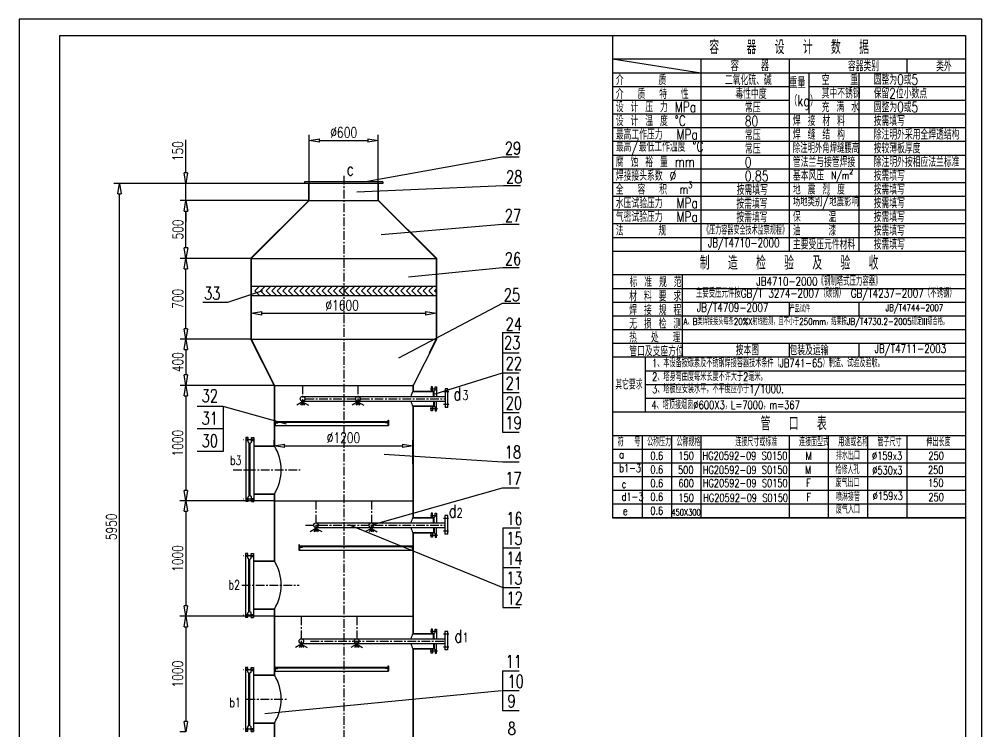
# Model space of a CAD drawing. Header units: inches. Extents: x -49906 to 274435, y 31852 to 49661.
# Drawn here: x 28756 to 37092, y 41778 to 47949 of the extents above; entities that cross this region are included whole.
import ezdxf
from ezdxf.enums import TextEntityAlignment as Align

# ---------------------------------------------------------------- set-up
doc = ezdxf.new("R2010")
doc.units = ezdxf.units.IN
doc.header["$LTSCALE"] = 60
doc.header["$MEASUREMENT"] = 0
doc.linetypes.add('CENTER', pattern=[2, 1.25, -0.25, 0.25, -0.25])
for name, color, linetype in [('cen', 1, 'CENTER'), ('文字', 3, 'Continuous'), ('细实线', 7, 'Continuous')]:
    doc.layers.add(name, color=color, linetype=linetype)
doc.layers.add('粗实线', color=7, linetype='Continuous', lineweight=30)
doc.styles.get("Standard").update_dxf_attribs({"font": 'txt.shx', "width": 0.75, "bigfont": 'hztxt.shx'})
doc.styles.add('中文', font='txt.shx', dxfattribs={"width": 0.75, "bigfont": 'gbcbig.shx'})
doc.dimstyles.new('ST1-1', dxfattribs={"dimtxt": 90, "dimasz": 90, "dimexe": 50, "dimexo": 0, "dimgap": 25, "dimtad": 1, "dimtxsty": 'Standard', "dimblk": 'CLOSEDBLANK', "dimcen": 3, "dimadec": 0, "dimazin": 0, "dimtfac": 1, "dimtmove": 0, "dimatfit": 3, "dimfxl": 1, "dimarcsym": 1})

# ---------------------------------------------------------------- blocks, each defined once
blk = doc.blocks.new('_CLOSEDBLANK')
at = {"color": 0, "linetype": 'ByBlock'}
for p, q in [((-1, 0.167), (0, 0)), ((-1, 0.167), (-1, -0.167)), ((0, 0), (-1, -0.167))]:
    blk.add_line(p, q, dxfattribs=at)
blk = doc.blocks.new('*D236')
at = {"layer": 'Defpoints', "color": 0}
for p in [(30199.1, 46528), (31265.6, 46528), (31265.6, 46378)]:
    blk.add_point(p, dxfattribs=at)
at = {"layer": '细实线', "color": 0, "lineweight": -2}
for p, q in [((30199.1, 46618), (30199.1, 46904.2)), ((31265.6, 46528), (30149.1, 46528)), ((30199.1, 46378), (30199.1, 46528)), ((31265.6, 46378), (30149.1, 46378)), ((30199.1, 46288), (30199.1, 46198))]:
    blk.add_line(p, q, dxfattribs=at)
at = {"layer": '细实线', "color": 0, "lineweight": -2, "xscale": 90, "yscale": 90, "zscale": 90}
for p, rotation in [((30199.1, 46528), 270), ((30199.1, 46378), 90)]:
    blk.add_blockref('_CLOSEDBLANK', p, dxfattribs=dict(at, rotation=rotation))
at = {"layer": '细实线', "color": 0, "insert": (30129.1, 46806.1), "char_height": 90, "attachment_point": 5, "rotation": 90, "style": '中文'}
blk.add_mtext('150', dxfattribs=at)
blk = doc.blocks.new('*D237')
at = {"layer": 'Defpoints', "color": 0}
for p in [(30199.3, 45878), (30765.6, 45878), (30765.6, 45178)]:
    blk.add_point(p, dxfattribs=at)
at = {"layer": '细实线', "color": 0, "lineweight": -2}
for p, q in [((30765.6, 45878), (30149.3, 45878)), ((30199.3, 45268), (30199.3, 45788)), ((30765.6, 45178), (30149.3, 45178))]:
    blk.add_line(p, q, dxfattribs=at)
at = {"layer": '细实线', "color": 0, "lineweight": -2, "xscale": 90, "yscale": 90, "zscale": 90}
for p, rotation in [((30199.3, 45878), 90), ((30199.3, 45178), 270)]:
    blk.add_blockref('_CLOSEDBLANK', p, dxfattribs=dict(at, rotation=rotation))
at = {"layer": '细实线', "color": 0, "insert": (30129.3, 45528), "char_height": 90, "attachment_point": 5, "rotation": 90, "style": '中文'}
blk.add_mtext('700', dxfattribs=at)
blk = doc.blocks.new('*D238')
at = {"layer": 'Defpoints', "color": 0}
for p in [(30965.6, 44778), (30198.6, 43778), (30965.6, 43778)]:
    blk.add_point(p, dxfattribs=at)
at = {"layer": '细实线', "color": 0, "lineweight": -2}
for p, q in [((30965.6, 44778), (30148.6, 44778)), ((30198.6, 44688), (30198.6, 43868)), ((30965.6, 43778), (30148.6, 43778))]:
    blk.add_line(p, q, dxfattribs=at)
at = {"layer": '细实线', "color": 0, "lineweight": -2, "xscale": 90, "yscale": 90, "zscale": 90}
for p, rotation in [((30198.6, 44778), 90), ((30198.6, 43778), 270)]:
    blk.add_blockref('_CLOSEDBLANK', p, dxfattribs=dict(at, rotation=rotation))
at = {"layer": '细实线', "color": 0, "insert": (30128.6, 44278), "char_height": 90, "attachment_point": 5, "rotation": 90, "style": '中文'}
blk.add_mtext('1000', dxfattribs=at)
blk = doc.blocks.new('*D212')
at = {"layer": 'Defpoints', "color": 0}
for p in [(30765.6, 45178), (30199.3, 44778), (30765.6, 44778)]:
    blk.add_point(p, dxfattribs=at)
at = {"layer": '细实线', "color": 0, "lineweight": -2}
for p, q in [((30765.6, 45178), (30149.3, 45178)), ((30199.3, 45088), (30199.3, 44868)), ((30765.6, 44778), (30149.3, 44778))]:
    blk.add_line(p, q, dxfattribs=at)
at = {"layer": '细实线', "color": 0, "lineweight": -2, "xscale": 90, "yscale": 90, "zscale": 90}
for p, rotation in [((30199.3, 45178), 90), ((30199.3, 44778), 270)]:
    blk.add_blockref('_CLOSEDBLANK', p, dxfattribs=dict(at, rotation=rotation))
at = {"layer": '细实线', "color": 0, "insert": (30129.3, 44978), "char_height": 90, "attachment_point": 5, "rotation": 90, "style": '中文'}
blk.add_mtext('400', dxfattribs=at)
blk = doc.blocks.new('*D213')
at = {"layer": 'Defpoints', "color": 0}
for p in [(30199.8, 46378), (31265.6, 46378), (30765.6, 45878)]:
    blk.add_point(p, dxfattribs=at)
at = {"layer": '细实线', "color": 0, "lineweight": -2}
for p, q in [((31265.6, 46378), (30149.8, 46378)), ((30199.8, 45968), (30199.8, 46288)), ((30765.6, 45878), (30149.8, 45878))]:
    blk.add_line(p, q, dxfattribs=at)
at = {"layer": '细实线', "color": 0, "lineweight": -2, "xscale": 90, "yscale": 90, "zscale": 90}
for p, rotation in [((30199.8, 46378), 90), ((30199.8, 45878), 270)]:
    blk.add_blockref('_CLOSEDBLANK', p, dxfattribs=dict(at, rotation=rotation))
at = {"layer": '细实线', "color": 0, "insert": (30129.8, 46128), "char_height": 90, "attachment_point": 5, "rotation": 90, "style": '中文'}
blk.add_mtext('500', dxfattribs=at)
blk = doc.blocks.new('*D239')
at = {"layer": 'Defpoints', "color": 0}
for p in [(30965.6, 43778), (30198, 42778), (30965.6, 42778)]:
    blk.add_point(p, dxfattribs=at)
at = {"layer": '细实线', "color": 0, "lineweight": -2}
for p, q in [((30965.6, 43778), (30148, 43778)), ((30198, 43688), (30198, 42868)), ((30965.6, 42778), (30148, 42778))]:
    blk.add_line(p, q, dxfattribs=at)
at = {"layer": '细实线', "color": 0, "lineweight": -2, "xscale": 90, "yscale": 90, "zscale": 90}
for p, rotation in [((30198, 43778), 90), ((30198, 42778), 270)]:
    blk.add_blockref('_CLOSEDBLANK', p, dxfattribs=dict(at, rotation=rotation))
at = {"layer": '细实线', "color": 0, "insert": (30128, 43278), "char_height": 90, "attachment_point": 5, "rotation": 90, "style": '中文'}
blk.add_mtext('1000', dxfattribs=at)
blk = doc.blocks.new('*D214')
at = {"layer": 'Defpoints', "color": 0}
for p in [(30965.6, 42778), (30198, 41778), (30198, 41778)]:
    blk.add_point(p, dxfattribs=at)
at = {"layer": '细实线', "color": 0, "lineweight": -2}
for p, q in [((30965.6, 42778), (30148, 42778)), ((30198, 42688), (30198, 41868)), ((30198, 41778), (30148, 41778))]:
    blk.add_line(p, q, dxfattribs=at)
at = {"layer": '细实线', "color": 0, "lineweight": -2, "xscale": 90, "yscale": 90, "zscale": 90}
for p, rotation in [((30198, 42778), 90), ((30198, 41778), 270)]:
    blk.add_blockref('_CLOSEDBLANK', p, dxfattribs=dict(at, rotation=rotation))
at = {"layer": '细实线', "color": 0, "insert": (30128, 42278), "char_height": 90, "attachment_point": 5, "rotation": 90, "style": '中文'}
blk.add_mtext('1000', dxfattribs=at)
blk = doc.blocks.new('*D216')
at = {"layer": 'Defpoints', "color": 0}
for p in [(29624, 46528), (30965.6, 46528), (30965.6, 40578)]:
    blk.add_point(p, dxfattribs=at)
at = {"layer": '细实线', "color": 0, "lineweight": -2}
for p, q in [((30965.6, 46528), (29574, 46528)), ((29624, 40668), (29624, 46438)), ((30965.6, 40578), (29574, 40578))]:
    blk.add_line(p, q, dxfattribs=at)
at = {"layer": '细实线', "color": 0, "lineweight": -2, "xscale": 90, "yscale": 90, "zscale": 90}
for p, rotation in [((29624, 46528), 90), ((29624, 40578), 270)]:
    blk.add_blockref('_CLOSEDBLANK', p, dxfattribs=dict(at, rotation=rotation))
at = {"layer": '细实线', "color": 0, "insert": (29554, 43553), "char_height": 90, "attachment_point": 5, "rotation": 90, "style": '中文'}
blk.add_mtext('5950', dxfattribs=at)
blk = doc.blocks.new('*D240')
at = {"layer": 'Defpoints', "color": 0}
for p in [(31865.6, 46898.7), (31265.6, 46378), (31865.6, 46378)]:
    blk.add_point(p, dxfattribs=at)
at = {"layer": '细实线', "color": 0, "lineweight": -2}
for p, q in [((31265.6, 46378), (31265.6, 46948.7)), ((31865.6, 46378), (31865.6, 46948.7)), ((31355.6, 46898.7), (31775.6, 46898.7))]:
    blk.add_line(p, q, dxfattribs=at)
at = {"layer": '细实线', "color": 0, "lineweight": -2, "xscale": 90, "yscale": 90, "zscale": 90, "rotation": 180}
blk.add_blockref('_CLOSEDBLANK', (31265.6, 46898.7), dxfattribs=at)
at = {"layer": '细实线', "color": 0, "lineweight": -2, "xscale": 90, "yscale": 90, "zscale": 90}
blk.add_blockref('_CLOSEDBLANK', (31865.6, 46898.7), dxfattribs=at)
at = {"layer": '细实线', "color": 0, "insert": (31565.6, 46968.7), "char_height": 90, "attachment_point": 5, "style": '中文'}
blk.add_mtext('%%C600', dxfattribs=at)
blk = doc.blocks.new('*D241')
at = {"layer": 'Defpoints', "color": 0}
for p in [(30765.6, 45878), (32365.6, 45878), (32365.6, 45402.2)]:
    blk.add_point(p, dxfattribs=at)
at = {"layer": '细实线', "color": 0, "lineweight": -2}
for p, q in [((30765.6, 45878), (30765.6, 45352.2)), ((32365.6, 45878), (32365.6, 45352.2)), ((30855.6, 45402.2), (32275.6, 45402.2))]:
    blk.add_line(p, q, dxfattribs=at)
at = {"layer": '细实线', "color": 0, "lineweight": -2, "xscale": 90, "yscale": 90, "zscale": 90, "rotation": 180}
blk.add_blockref('_CLOSEDBLANK', (30765.6, 45402.2), dxfattribs=at)
at = {"layer": '细实线', "color": 0, "lineweight": -2, "xscale": 90, "yscale": 90, "zscale": 90}
blk.add_blockref('_CLOSEDBLANK', (32365.6, 45402.2), dxfattribs=at)
at = {"layer": '细实线', "color": 0, "insert": (31552.3, 45472.2), "char_height": 90, "attachment_point": 5, "style": '中文'}
blk.add_mtext('%%C1600', dxfattribs=at)
blk = doc.blocks.new('*D217')
at = {"layer": 'Defpoints', "color": 0}
for p in [(30962.6, 44254), (32165.6, 44254), (32165.6, 44097.4)]:
    blk.add_point(p, dxfattribs=at)
at = {"layer": '细实线', "color": 0, "lineweight": -2}
for p, q in [((30962.6, 44254), (30962.6, 44304)), ((32165.6, 44097.4), (32165.6, 44304)), ((31052.6, 44254), (32075.6, 44254))]:
    blk.add_line(p, q, dxfattribs=at)
at = {"layer": '细实线', "color": 0, "lineweight": -2, "xscale": 90, "yscale": 90, "zscale": 90, "rotation": 180}
blk.add_blockref('_CLOSEDBLANK', (30962.6, 44254), dxfattribs=at)
at = {"layer": '细实线', "color": 0, "lineweight": -2, "xscale": 90, "yscale": 90, "zscale": 90}
blk.add_blockref('_CLOSEDBLANK', (32165.6, 44254), dxfattribs=at)
at = {"layer": '细实线', "color": 0, "insert": (31564.1, 44324), "char_height": 90, "attachment_point": 5, "style": '中文'}
blk.add_mtext('%%C1200', dxfattribs=at)

msp = doc.modelspace()

# ---------------------------------------------------------------- linework, layer by layer
at = {"layer": 'cen'}
for p, q in [((31565.612, 46592.372), (31565.612, 40498.185)), ((31209.406, 44777.981), (31209.406, 44606.56)), ((31688.727, 44777.981), (31688.727, 44606.56)), ((32475.838, 44723.37), (32431.081, 44723.37)), ((31234.061, 44662.626), (32440.576, 44662.626)), ((32475.838, 44612.093), (32431.081, 44612.093)), ((30792.034, 44305.759), (30699.102, 44305.759)), ((30608.294, 44045.246), (31187.971, 44045.246)), ((30792.034, 43792.193), (30699.102, 43792.193)), ((31325.952, 43777.981), (31325.952, 43510.402)), ((31805.273, 43777.981), (31805.273, 43510.402)), ((32474.87, 43625.648), (32430.113, 43625.648)), ((31234.061, 43566.468), (32440.576, 43566.468)), ((32474.87, 43514.372), (32430.113, 43514.372)), ((30789.667, 43300.852), (30696.735, 43300.852)), ((30683.786, 43048.703), (31179.359, 43048.703)), ((30789.667, 42787.285), (30696.735, 42787.285)), ((31198.915, 42774.981), (31198.915, 42507.402)), ((31678.236, 42774.981), (31678.236, 42507.402)), ((32475.021, 42622.797), (32430.264, 42622.797)), ((31279.016, 42563.468), (32440.576, 42563.468)), ((32475.021, 42511.52), (32430.264, 42511.52)), ((30789.377, 42314.37), (30696.446, 42314.37)), ((30724.99, 42061.535), (31081.477, 42061.535)), ((30789.377, 41800.804), (30696.446, 41800.804))]:
    msp.add_line(p, q, dxfattribs=at)
at = {"layer": '文字'}
for p, q in [((36441.972, 47605.19), (36441.972, 47482.932)), ((35592.96, 47482.932), (35592.96, 47129.743)), ((35592.96, 47367.466), (36951.379, 47367.466)), ((35592.96, 47248.605), (36951.379, 47248.605)), ((34497.694, 45737.364), (34497.694, 45024.194))]:
    msp.add_line(p, q, dxfattribs=at)
msp.add_lwpolyline([(28755.961, 47949.285), (28755.961, 36147.322), (37091.712, 36147.322), (37091.712, 47949.285)], close=True, dxfattribs=at)
at = {"layer": '粗实线'}
for p, q in [((33894.937, 47808.953), (33894.937, 43631.816)), ((33894.937, 47808.953), (36951.379, 47808.953)), ((33894.937, 47605.19), (36951.379, 47605.19)), ((32940.323, 46758.002), (33085.323, 46758.002)), ((31905.612, 46541.981), (31225.612, 46541.981)), ((31225.612, 46541.981), (31225.612, 46527.981)), ((31905.612, 46527.981), (31225.612, 46527.981)), ((31262.612, 46379.223), (31262.612, 46527.981)), ((31265.612, 46377.981), (31265.612, 46527.981)), ((31865.612, 46377.981), (31865.612, 46527.981)), ((31868.612, 46379.223), (31868.612, 46527.981)), ((31905.612, 46541.981), (31905.612, 46527.981)), ((32951.174, 46510.158), (33096.174, 46510.158)), ((31262.612, 46379.223), (30762.612, 45879.223)), ((31265.612, 46377.981), (30765.612, 45877.981)), ((31265.612, 46377.981), (31865.612, 46377.981)), ((31865.612, 46377.981), (32365.612, 45877.981)), ((31868.612, 46379.223), (32368.612, 45879.223)), ((32940.323, 46174.462), (33085.323, 46174.462)), ((33894.937, 45941.127), (36951.379, 45941.127)), ((30762.612, 45879.223), (30762.612, 45177.272)), ((30765.612, 45877.981), (32365.612, 45877.981)), ((30765.612, 45877.981), (30765.612, 45177.981)), ((32365.612, 45877.981), (32365.612, 45177.981)), ((32368.612, 45879.223), (32368.612, 45177.272)), ((32940.323, 45800.374), (33085.323, 45800.374)), ((33894.937, 45737.364), (36951.379, 45737.364)), ((30762.612, 45638.173), (32368.612, 45638.173)), ((30762.612, 45638.173), (32368.612, 45638.173)), ((30762.612, 45638.173), (32368.612, 45638.173)), ((30796.634, 45597.851), (30836.956, 45638.173)), ((30796.634, 45597.851), (30836.956, 45557.529)), ((30845.228, 45597.851), (30885.55, 45638.173)), ((30845.228, 45597.851), (30885.55, 45557.529)), ((30893.822, 45597.851), (30934.143, 45638.173)), ((30893.822, 45597.851), (30934.143, 45557.529)), ((30942.415, 45597.851), (30982.737, 45638.173)), ((30942.415, 45597.851), (30982.737, 45557.529)), ((30991.009, 45597.851), (31031.331, 45638.173)), ((30991.009, 45597.851), (31031.331, 45557.529)), ((31039.602, 45597.851), (31079.924, 45638.173)), ((31039.602, 45597.851), (31079.924, 45557.529)), ((31088.196, 45597.851), (31128.518, 45638.173)), ((31088.196, 45597.851), (31128.518, 45557.529)), ((31136.789, 45597.851), (31177.111, 45638.173)), ((31136.789, 45597.851), (31177.111, 45557.529)), ((31185.383, 45597.851), (31225.705, 45638.173)), ((31185.383, 45597.851), (31225.705, 45557.529)), ((31233.977, 45597.851), (31274.298, 45638.173)), ((31233.977, 45597.851), (31274.298, 45557.529)), ((31282.57, 45597.851), (31322.892, 45638.173)), ((31282.57, 45597.851), (31322.892, 45557.529)), ((31331.164, 45597.851), (31371.485, 45638.173)), ((31331.164, 45597.851), (31371.485, 45557.529)), ((31379.757, 45597.851), (31420.079, 45638.173)), ((31379.757, 45597.851), (31420.079, 45557.529)), ((31428.351, 45597.851), (31468.673, 45638.173)), ((31428.351, 45597.851), (31468.673, 45557.529)), ((31476.944, 45597.851), (31517.266, 45638.173)), ((31476.944, 45597.851), (31517.266, 45557.529)), ((31525.538, 45597.851), (31565.86, 45638.173)), ((31525.538, 45597.851), (31565.86, 45557.529)), ((31574.131, 45597.851), (31614.453, 45638.173)), ((31574.131, 45597.851), (31614.453, 45557.529)), ((31622.725, 45597.851), (31663.047, 45638.173)), ((31622.725, 45597.851), (31663.047, 45557.529)), ((31671.319, 45597.851), (31711.64, 45638.173)), ((31671.319, 45597.851), (31711.64, 45557.529)), ((31719.912, 45597.851), (31760.234, 45638.173)), ((31719.912, 45597.851), (31760.234, 45557.529)), ((31768.506, 45597.851), (31808.828, 45638.173)), ((31768.506, 45597.851), (31808.828, 45557.529)), ((31817.099, 45597.851), (31857.421, 45638.173)), ((31817.099, 45597.851), (31857.421, 45557.529)), ((31865.693, 45597.851), (31906.015, 45638.173)), ((31865.693, 45597.851), (31906.015, 45557.529)), ((31914.286, 45597.851), (31954.608, 45638.173)), ((31914.286, 45597.851), (31954.608, 45557.529)), ((31962.88, 45597.851), (32003.202, 45638.173)), ((31962.88, 45597.851), (32003.202, 45557.529)), ((32011.474, 45597.851), (32051.795, 45638.173)), ((32011.474, 45597.851), (32051.795, 45557.529)), ((32060.067, 45597.851), (32100.389, 45638.173)), ((32060.067, 45597.851), (32100.389, 45557.529)), ((32108.661, 45597.851), (32148.982, 45638.173)), ((32108.661, 45597.851), (32148.982, 45557.529)), ((32157.254, 45597.851), (32197.576, 45638.173)), ((32157.254, 45597.851), (32197.576, 45557.529)), ((32205.848, 45597.851), (32246.17, 45638.173)), ((32205.848, 45597.851), (32246.17, 45557.529)), ((32254.441, 45597.851), (32294.763, 45638.173)), ((32254.441, 45597.851), (32294.763, 45557.529)), ((32303.035, 45597.851), (32343.357, 45638.173)), ((32303.035, 45597.851), (32343.357, 45557.529)), ((32351.628, 45597.851), (32368.612, 45614.835)), ((32351.628, 45597.851), (32368.612, 45580.867)), ((30762.612, 45557.529), (32368.612, 45557.529)), ((32940.323, 45491.142), (33090.858, 45491.142)), ((32940.323, 45237.255), (33090.858, 45237.255)), ((30762.929, 45176.639), (30762.612, 45177.272)), ((30762.929, 45176.639), (30962.612, 44777.272)), ((30765.612, 45177.981), (32365.612, 45177.981)), ((30765.612, 45177.981), (30965.612, 44777.981)), ((32368.296, 45176.639), (32168.612, 44777.272)), ((32365.612, 45177.981), (32306.069, 45058.894)), ((32940.323, 45060.002), (33085.323, 45060.002)), ((32940.323, 44888.083), (33085.323, 44888.083)), ((30962.612, 44777.272), (30962.612, 44253.956)), ((30965.612, 44777.981), (32165.612, 44777.981)), ((30965.612, 44777.981), (30965.612, 44777.981)), ((30965.612, 44777.981), (30965.612, 44777.981)), ((30965.612, 44777.981), (30965.612, 44253.956)), ((32168.612, 44783.981), (32165.612, 44777.981)), ((32165.612, 44777.981), (32165.612, 44728.603)), ((32168.612, 44783.981), (32168.612, 44728.603)), ((32324.661, 44766.277), (32324.661, 44728.603)), ((32336.275, 44766.277), (32324.661, 44766.277)), ((32336.275, 44737.669), (32336.275, 44766.277)), ((32356.998, 44766.277), (32368.612, 44766.277)), ((32356.998, 44737.669), (32356.998, 44766.277)), ((32368.612, 44766.277), (32368.612, 44682.626)), ((31210.916, 44682.626), (31969.992, 44682.626)), ((31688.727, 44682.626), (32440.576, 44682.626)), ((32163.803, 44725.603), (32344.651, 44725.603)), ((32165.612, 44728.603), (32344.651, 44728.603)), ((32316.926, 44747.599), (32376.371, 44747.599)), ((32344.651, 44728.603), (32336.275, 44737.669)), ((32344.651, 44682.626), (32344.651, 44728.603)), ((32348.622, 44728.603), (32356.998, 44737.669)), ((32348.622, 44682.626), (32348.622, 44728.603)), ((32443.514, 44747.732), (32443.514, 44692.732)), ((32468.378, 44747.732), (32443.514, 44747.732)), ((32443.514, 44692.732), (32443.514, 44587.732)), ((32468.378, 44692.732), (32468.378, 44747.732)), ((32468.378, 44692.732), (32468.378, 44747.732)), ((32468.378, 44692.732), (32468.378, 44722.248)), ((32468.378, 44692.732), (32468.378, 44722.248)), ((32468.378, 44587.732), (32468.378, 44692.732)), ((32940.323, 44716.165), (33085.323, 44716.165)), ((31209.406, 44635.192), (31159.228, 44606.62)), ((31209.406, 44635.192), (31191.904, 44606.62)), ((31209.406, 44635.192), (31227.501, 44606.992)), ((31209.406, 44635.192), (31260.17, 44607.674)), ((31220.941, 44642.626), (31969.992, 44642.626)), ((31688.727, 44635.192), (31637.963, 44607.674)), ((31688.727, 44635.192), (31670.632, 44606.992)), ((31688.727, 44635.192), (31706.23, 44606.62)), ((31688.727, 44635.192), (31738.906, 44606.62)), ((31695.884, 44642.626), (32440.576, 44642.626)), ((32163.803, 44599.649), (32344.651, 44599.649)), ((32165.612, 44596.649), (32165.612, 43632.445)), ((32165.612, 44596.649), (32344.651, 44596.649)), ((32168.612, 44596.649), (32168.612, 43632.445)), ((32324.661, 44558.976), (32324.661, 44596.649)), ((32344.651, 44596.649), (32336.275, 44587.583)), ((32344.651, 44642.626), (32344.651, 44596.649)), ((32348.622, 44642.626), (32348.622, 44596.649)), ((32348.622, 44596.649), (32356.998, 44587.583)), ((32368.612, 44558.976), (32368.612, 44642.626)), ((32313.474, 44577.654), (32377.196, 44577.654)), ((32336.275, 44558.976), (32324.661, 44558.976)), ((32336.275, 44587.583), (32336.275, 44558.976)), ((32356.998, 44587.583), (32356.998, 44558.976)), ((32356.998, 44558.976), (32368.612, 44558.976)), ((32468.378, 44587.732), (32443.514, 44587.732)), ((32940.323, 44544.246), (33085.323, 44544.246)), ((33894.937, 44548.748), (36951.379, 44548.748)), ((30965.612, 44465.174), (31953.04, 44465.174)), ((30965.612, 44465.174), (30965.612, 44429.858)), ((30965.612, 44459.288), (31953.04, 44459.288)), ((30965.612, 44429.858), (30971.498, 44429.858)), ((30971.498, 44453.402), (30971.498, 44429.858)), ((30971.498, 44453.402), (30995.042, 44453.402)), ((30971.498, 44429.858), (31953.04, 44429.858)), ((30995.042, 44459.288), (30995.042, 44453.402)), ((31923.611, 44459.288), (31923.611, 44453.402)), ((31947.154, 44453.402), (31923.611, 44453.402)), ((31947.154, 44453.402), (31947.154, 44429.858)), ((31953.04, 44429.858), (31947.154, 44429.858)), ((31953.04, 44465.174), (31953.04, 44429.858)), ((32940.323, 44372.328), (33085.323, 44372.328)), ((30717.815, 44325.403), (30717.815, 44069.226)), ((30737.955, 44325.403), (30717.815, 44325.403)), ((30737.955, 44310.822), (30717.815, 44310.822)), ((30737.955, 44300.697), (30717.815, 44300.697)), ((30737.955, 44285.509), (30737.955, 44325.403)), ((30737.955, 44285.509), (30748.08, 44275.384)), ((30748.08, 44069.226), (30748.08, 44275.384)), ((30766.194, 44285.509), (30756.069, 44275.384)), ((30756.069, 44069.226), (30756.069, 44275.384)), ((30766.194, 44285.509), (30766.194, 44325.403)), ((30766.194, 44325.403), (30786.335, 44325.403)), ((30766.194, 44310.822), (30786.335, 44310.822)), ((30766.194, 44300.697), (30786.335, 44300.697)), ((30786.335, 44325.403), (30786.335, 43826.226)), ((33894.937, 44344.985), (36951.379, 44344.985)), ((30756.069, 43822.568), (30756.069, 44251.476)), ((30788.979, 44253.956), (30965.612, 44253.956)), ((30788.979, 44250.956), (30967.429, 44250.956)), ((30717.815, 44147.015), (30717.815, 43772.549)), ((30748.08, 43822.568), (30748.08, 44138.41)), ((32940.323, 44116.19), (33085.323, 44116.19)), ((32940.323, 43890.426), (33085.323, 43890.426)), ((30717.815, 43826.226), (30717.815, 43772.549)), ((30737.955, 43797.256), (30717.815, 43797.256)), ((30737.955, 43787.131), (30717.815, 43787.131)), ((30737.955, 43772.549), (30717.815, 43772.549)), ((30737.955, 43812.443), (30748.08, 43822.568)), ((30737.955, 43772.549), (30737.955, 43812.443)), ((30766.194, 43812.443), (30756.069, 43822.568)), ((30766.194, 43772.549), (30766.194, 43812.443)), ((30766.194, 43797.256), (30786.335, 43797.256)), ((30766.194, 43787.131), (30786.335, 43787.131)), ((30766.194, 43772.549), (30786.335, 43772.549)), ((30786.335, 43826.226), (30786.335, 43772.549)), ((30786.335, 43826.226), (30786.335, 43772.549)), ((30788.979, 43839.981), (30967.429, 43839.981)), ((30788.979, 43836.981), (30965.612, 43836.981)), ((30962.612, 43839.981), (30962.612, 43256.076)), ((30965.612, 43839.981), (30965.612, 43256.783)), ((30965.612, 43777.981), (32165.612, 43777.981)), ((32163.803, 43629.445), (32344.651, 43629.445)), ((32165.612, 43632.445), (32344.651, 43632.445)), ((32316.926, 43651.441), (32376.371, 43651.441)), ((32324.661, 43670.119), (32324.661, 43632.445)), ((32336.275, 43670.119), (32324.661, 43670.119)), ((32336.275, 43641.512), (32336.275, 43670.119)), ((32344.651, 43632.445), (32336.275, 43641.512)), ((32344.651, 43586.468), (32344.651, 43632.445)), ((32348.622, 43632.445), (32356.998, 43641.512)), ((32348.622, 43586.468), (32348.622, 43632.445)), ((32356.998, 43670.119), (32368.612, 43670.119)), ((32356.998, 43641.512), (32356.998, 43670.119)), ((32368.612, 43670.119), (32368.612, 43586.468)), ((32442.545, 43650.01), (32442.545, 43595.01)), ((32467.41, 43650.01), (32442.545, 43650.01)), ((32467.41, 43595.01), (32467.41, 43650.01)), ((32467.41, 43595.01), (32467.41, 43650.01)), ((32467.41, 43595.01), (32467.41, 43624.526)), ((32467.41, 43595.01), (32467.41, 43624.526)), ((33894.937, 43631.816), (36951.379, 43631.816)), ((36951.379, 43631.816), (33894.937, 43631.816)), ((31325.952, 43539.035), (31275.773, 43510.462)), ((31325.952, 43539.035), (31308.449, 43510.462)), ((31318.795, 43546.468), (31969.992, 43546.468)), ((31325.952, 43586.468), (31969.992, 43586.468)), ((31325.952, 43539.035), (31344.047, 43510.834)), ((31325.952, 43539.035), (31376.716, 43511.516)), ((31805.273, 43539.035), (31754.509, 43511.516)), ((31805.273, 43539.035), (31787.178, 43510.834)), ((31805.273, 43539.035), (31822.775, 43510.462)), ((31805.273, 43539.035), (31855.451, 43510.462)), ((31812.43, 43546.468), (32440.576, 43546.468)), ((31866.368, 43586.468), (32440.576, 43586.468)), ((32344.651, 43546.468), (32344.651, 43500.491)), ((32348.622, 43546.468), (32348.622, 43500.491)), ((32368.612, 43462.818), (32368.612, 43546.468)), ((32442.545, 43595.01), (32442.545, 43490.01)), ((32467.41, 43490.01), (32467.41, 43595.01)), ((32945.172, 43543.248), (33090.172, 43543.248)), ((32163.803, 43503.491), (32344.651, 43503.491)), ((32165.612, 43500.491), (32165.612, 42629.445)), ((32165.612, 43500.491), (32344.651, 43500.491)), ((32168.612, 43500.491), (32168.612, 42629.445)), ((32313.474, 43481.496), (32377.196, 43481.496)), ((32324.661, 43462.818), (32324.661, 43500.491)), ((32336.275, 43462.818), (32324.661, 43462.818)), ((32344.651, 43500.491), (32336.275, 43491.425)), ((32336.275, 43491.425), (32336.275, 43462.818)), ((32348.622, 43500.491), (32356.998, 43491.425)), ((32356.998, 43491.425), (32356.998, 43462.818)), ((32356.998, 43462.818), (32368.612, 43462.818)), ((32467.41, 43490.01), (32442.545, 43490.01)), ((31178.184, 43387.397), (31178.184, 43352.081)), ((31178.184, 43387.137), (32165.612, 43387.137)), ((31178.184, 43381.251), (32165.612, 43381.251)), ((31178.184, 43352.081), (31184.07, 43352.081)), ((31184.07, 43375.625), (31184.07, 43352.081)), ((31184.07, 43375.365), (31207.614, 43375.365)), ((31184.07, 43351.822), (32165.612, 43351.822)), ((31207.614, 43381.251), (31207.614, 43375.365)), ((32136.183, 43381.251), (32136.183, 43375.365)), ((32159.726, 43375.365), (32136.183, 43375.365)), ((32159.726, 43375.365), (32159.726, 43351.822)), ((32165.612, 43351.822), (32159.726, 43351.822)), ((32165.612, 43387.137), (32165.612, 43351.822)), ((32945.172, 43371.329), (33090.172, 43371.329)), ((30715.447, 43320.496), (30715.447, 43064.318)), ((30735.588, 43320.496), (30715.447, 43320.496)), ((30735.588, 43305.914), (30715.447, 43305.914)), ((30735.588, 43295.789), (30715.447, 43295.789)), ((30735.588, 43280.602), (30735.588, 43320.496)), ((30735.588, 43280.602), (30745.713, 43270.477)), ((30745.713, 43064.318), (30745.713, 43270.477)), ((30763.827, 43280.602), (30753.702, 43270.477)), ((30753.702, 43064.318), (30753.702, 43270.477)), ((30763.827, 43280.602), (30763.827, 43320.496)), ((30763.827, 43320.496), (30783.967, 43320.496)), ((30763.827, 43305.914), (30783.967, 43305.914)), ((30763.827, 43295.789), (30783.967, 43295.789)), ((30783.967, 43320.496), (30783.967, 42821.318)), ((30753.702, 42817.66), (30753.702, 43246.568)), ((30788.979, 43257.191), (30965.612, 43257.191)), ((30788.979, 43254.191), (30967.429, 43254.191)), ((32945.172, 43199.411), (33090.172, 43199.411)), ((30715.447, 43142.107), (30715.447, 42767.641)), ((30745.713, 42817.66), (30745.713, 43133.502)), ((32945.172, 43027.493), (33090.172, 43027.493)), ((32945.172, 42855.574), (33090.172, 42855.574)), ((30715.447, 42821.318), (30715.447, 42767.641)), ((30735.588, 42792.348), (30715.447, 42792.348)), ((30735.588, 42782.223), (30715.447, 42782.223)), ((30735.588, 42767.641), (30715.447, 42767.641)), ((30735.588, 42807.535), (30745.713, 42817.66)), ((30735.588, 42767.641), (30735.588, 42807.535)), ((30763.827, 42807.535), (30753.702, 42817.66)), ((30763.827, 42767.641), (30763.827, 42807.535)), ((30763.827, 42792.348), (30783.967, 42792.348)), ((30763.827, 42782.223), (30783.967, 42782.223)), ((30763.827, 42767.641), (30783.967, 42767.641)), ((30783.967, 42821.318), (30783.967, 42767.641)), ((30783.967, 42821.318), (30783.967, 42767.641)), ((30788.979, 42843.215), (30967.429, 42843.215)), ((30788.979, 42840.215), (30965.612, 42840.215)), ((30962.612, 42843.215), (30962.612, 42270.122)), ((30965.612, 42843.215), (30965.612, 42270.057)), ((30965.612, 42777.981), (32165.612, 42777.981)), ((32163.803, 42626.445), (32344.651, 42626.445)), ((32165.612, 42629.445), (32344.651, 42629.445)), ((32316.926, 42648.441), (32376.371, 42648.441)), ((32324.661, 42667.119), (32324.661, 42629.445)), ((32336.275, 42667.119), (32324.661, 42667.119)), ((32336.275, 42638.512), (32336.275, 42667.119)), ((32344.651, 42629.445), (32336.275, 42638.512)), ((32344.651, 42583.468), (32344.651, 42629.445)), ((32348.622, 42629.445), (32356.998, 42638.512)), ((32348.622, 42583.468), (32348.622, 42629.445)), ((32356.998, 42667.119), (32368.612, 42667.119)), ((32356.998, 42638.512), (32356.998, 42667.119)), ((32368.612, 42667.119), (32368.612, 42583.468)), ((32442.696, 42647.158), (32442.696, 42592.158)), ((32467.561, 42647.158), (32442.696, 42647.158)), ((32467.561, 42592.158), (32467.561, 42647.158)), ((32467.561, 42592.158), (32467.561, 42647.158)), ((32467.561, 42592.158), (32467.561, 42621.674)), ((32467.561, 42592.158), (32467.561, 42621.674)), ((31198.915, 42536.035), (31148.736, 42507.462)), ((31198.915, 42536.035), (31181.412, 42507.462)), ((31198.677, 42583.468), (31969.992, 42583.468)), ((31198.915, 42536.035), (31217.01, 42507.834)), ((31198.915, 42536.035), (31249.679, 42508.516)), ((31209.546, 42543.468), (31969.992, 42543.468)), ((31678.236, 42536.035), (31627.472, 42508.516)), ((31678.236, 42536.035), (31660.141, 42507.834)), ((31678.236, 42583.468), (32440.576, 42583.468)), ((31678.236, 42536.035), (31695.738, 42507.462)), ((31678.236, 42536.035), (31728.414, 42507.462)), ((31685.393, 42543.468), (32440.576, 42543.468)), ((32344.651, 42543.468), (32344.651, 42497.491)), ((32348.622, 42543.468), (32348.622, 42497.491)), ((32368.612, 42459.818), (32368.612, 42543.468)), ((32442.696, 42592.158), (32442.696, 42487.158)), ((32467.561, 42487.158), (32467.561, 42592.158)), ((32163.803, 42500.491), (32344.651, 42500.491)), ((32165.612, 42497.491), (32165.612, 40611.166)), ((32165.612, 42497.491), (32344.651, 42497.491)), ((32168.612, 42497.491), (32168.612, 40611.166)), ((32313.474, 42478.496), (32377.196, 42478.496)), ((32324.661, 42459.818), (32324.661, 42497.491)), ((32336.275, 42459.818), (32324.661, 42459.818)), ((32344.651, 42497.491), (32336.275, 42488.425)), ((32336.275, 42488.425), (32336.275, 42459.818)), ((32348.622, 42497.491), (32356.998, 42488.425)), ((32356.998, 42488.425), (32356.998, 42459.818)), ((32356.998, 42459.818), (32368.612, 42459.818)), ((32467.561, 42487.158), (32442.696, 42487.158)), ((30715.158, 42334.014), (30715.158, 42077.837)), ((30735.298, 42334.014), (30715.158, 42334.014)), ((30735.298, 42319.432), (30715.158, 42319.432)), ((30735.298, 42309.307), (30715.158, 42309.307)), ((30735.298, 42294.12), (30735.298, 42334.014)), ((30735.298, 42294.12), (30745.423, 42283.995)), ((30745.423, 42077.837), (30745.423, 42283.995)), ((30763.537, 42294.12), (30753.412, 42283.995)), ((30753.412, 42077.837), (30753.412, 42283.995)), ((30763.537, 42294.12), (30763.537, 42334.014)), ((30763.537, 42334.014), (30783.678, 42334.014)), ((30763.537, 42319.432), (30783.678, 42319.432)), ((30763.537, 42309.307), (30783.678, 42309.307)), ((30783.678, 42334.014), (30783.678, 41834.837)), ((30788.979, 42270.023), (30965.612, 42270.023)), ((30788.979, 42267.023), (30967.429, 42267.023)), ((30966.091, 42338.199), (31953.518, 42338.199)), ((30966.091, 42338.199), (30966.091, 42302.884)), ((30966.091, 42332.313), (31953.518, 42332.313)), ((30966.091, 42302.884), (30971.976, 42302.884)), ((30971.976, 42326.427), (30971.976, 42302.884)), ((30971.976, 42326.427), (30995.52, 42326.427)), ((30971.976, 42302.884), (31953.518, 42302.884)), ((30995.52, 42332.313), (30995.52, 42326.427)), ((31924.089, 42332.313), (31924.089, 42326.427)), ((31947.633, 42326.427), (31924.089, 42326.427)), ((31947.633, 42326.427), (31947.633, 42302.884)), ((31953.518, 42302.884), (31947.633, 42302.884)), ((31953.518, 42338.199), (31953.518, 42302.884)), ((32940.323, 42306.331), (33085.323, 42306.331)), ((30753.412, 41831.179), (30753.412, 42260.087)), ((30715.158, 42155.626), (30715.158, 41781.159)), ((30745.423, 41831.179), (30745.423, 42147.02)), ((32940.323, 42134.413), (33085.323, 42134.413)), ((32940.323, 41963.08), (33085.323, 41963.08)), ((30788.979, 41856.047), (30967.429, 41856.047)), ((30788.979, 41853.047), (30965.612, 41853.047)), ((30962.612, 41856.047), (30962.612, 41007.807)), ((30965.612, 41856.047), (30965.612, 40611.166)), ((30715.158, 41834.837), (30715.158, 41781.159)), ((30735.298, 41805.866), (30715.158, 41805.866)), ((30735.298, 41795.741), (30715.158, 41795.741)), ((30735.298, 41781.159), (30715.158, 41781.159)), ((30735.298, 41821.054), (30745.423, 41831.179)), ((30735.298, 41781.159), (30735.298, 41821.054)), ((30763.537, 41821.054), (30753.412, 41831.179)), ((30763.537, 41781.159), (30763.537, 41821.054)), ((30763.537, 41805.866), (30783.678, 41805.866)), ((30763.537, 41795.741), (30783.678, 41795.741)), ((30763.537, 41781.159), (30783.678, 41781.159)), ((30783.678, 41834.837), (30783.678, 41781.159)), ((30783.678, 41834.837), (30783.678, 41781.159))]:
    msp.add_line(p, q, dxfattribs=at)
for points in [[(29106.792, 47808.953), (36951.379, 47808.953), (36951.379, 36287.655), (29106.792, 36287.655)], [(30965.612, 44465.174), (30969.119, 44465.174), (30969.119, 44475.008), (30965.612, 44475.008)], [(31953.04, 44465.174), (31949.532, 44465.174), (31949.532, 44477.712), (31953.04, 44477.712)], [(31178.184, 43387.397), (31181.691, 43387.397), (31181.691, 43397.231), (31178.184, 43397.231)], [(30966.091, 42338.199), (30969.597, 42338.199), (30969.597, 42348.033), (30966.091, 42348.033)], [(31953.518, 42338.199), (31950.491, 42338.199), (31950.491, 42349.719), (31953.518, 42349.719)]]:
    msp.add_lwpolyline(points, close=True, dxfattribs=at)
for points in [[(31215.966, 44643.732), (31215.966, 44635.192), (31202.249, 44635.192), (31202.249, 44643.951)], [(31682.168, 44643.732), (31682.168, 44635.192), (31695.884, 44635.192), (31695.884, 44643.951)], [(31332.511, 43547.575), (31332.511, 43539.035), (31318.795, 43539.035), (31318.795, 43547.793)], [(31798.713, 43547.575), (31798.713, 43539.035), (31812.43, 43539.035), (31812.43, 43547.793)], [(31205.474, 42544.575), (31205.474, 42536.035), (31191.757, 42536.035), (31191.757, 42544.793)], [(31671.676, 42544.575), (31671.676, 42536.035), (31685.393, 42536.035), (31685.393, 42544.793)]]:
    msp.add_lwpolyline(points, dxfattribs=at)
for centre in [(31209.406, 44662.626), (31688.727, 44662.626), (31325.952, 43566.468), (31805.273, 43566.468), (31198.915, 42563.468), (31678.236, 42563.468)]:
    msp.add_circle(centre, 20, dxfattribs=at)
for centre, radius, start, end in [((32271.601, 44662.626), 124.846, 148.0980078, 170.781636), ((32271.601, 44662.626), 124.846, 189.218364, 211.9019922), ((30624.73, 44045.469), 399.585, 328.5495515, 31.4504485), ((32271.601, 43566.468), 124.846, 148.0980078, 170.781636), ((32271.601, 43566.468), 124.846, 189.218364, 211.9019922), ((30624.73, 43048.703), 399.585, 328.5495515, 31.4504485), ((32271.601, 42563.468), 124.846, 148.0980078, 170.781636), ((32271.601, 42563.468), 124.846, 189.218364, 211.9019922), ((30624.73, 42061.535), 399.585, 328.5495515, 31.4504485)]:
    msp.add_arc(centre, radius, start, end, dxfattribs=at)
at = {"layer": '细实线'}
for p, q in [((33894.937, 47605.19), (34659.048, 47486.328)), ((34659.048, 47605.19), (34659.048, 45941.127)), ((35423.158, 47605.19), (35423.158, 45941.127)), ((33894.937, 47486.328), (36951.379, 47486.328)), ((36027.207, 47482.932), (36027.207, 45941.127)), ((33894.937, 47367.466), (35423.158, 47367.466)), ((33894.937, 47248.605), (35423.158, 47248.605)), ((33894.937, 47129.743), (36951.379, 47129.743)), ((33894.937, 47010.881), (36951.379, 47010.881)), ((33894.937, 46892.02), (36951.379, 46892.02)), ((33894.937, 46773.158), (36951.379, 46773.158)), ((31771.42, 46547.934), (32940.323, 46758.002)), ((33894.937, 46654.297), (36951.379, 46654.297)), ((33894.937, 46535.435), (36951.379, 46535.435)), ((31680.497, 46454.528), (32951.174, 46510.158)), ((33894.937, 46416.573), (36951.379, 46416.573)), ((33894.937, 46297.712), (36951.379, 46297.712)), ((31889.455, 46085.65), (32940.323, 46174.462)), ((33894.937, 46178.85), (36951.379, 46178.85)), ((33894.937, 46059.988), (36951.379, 46059.988)), ((32127.495, 45717.947), (32940.323, 45800.374)), ((30861.22, 45596.598), (30558.356, 45494.547)), ((33894.937, 45618.502), (36951.379, 45618.502)), ((30558.356, 45494.547), (30344.786, 45494.547)), ((32043.096, 45017.466), (32940.323, 45489.593)), ((33894.937, 45499.641), (36951.379, 45499.641)), ((35423.158, 45499.641), (35423.158, 45380.779)), ((36025.915, 45499.641), (36025.915, 45380.779)), ((33894.937, 45380.779), (36951.379, 45380.779)), ((32940.323, 45238.512), (32940.323, 44888.083)), ((33894.937, 45261.918), (36951.379, 45261.918)), ((33894.937, 45143.056), (36951.379, 45143.056)), ((35423.158, 45143.056), (35423.158, 45024.194)), ((36025.915, 45143.056), (36025.915, 45024.194)), ((33894.937, 45024.194), (36951.379, 45024.194)), ((34177.113, 45024.195), (34177.113, 44548.748)), ((32357.362, 44704.367), (32940.323, 44888.083)), ((32940.323, 44888.083), (32940.323, 44716.165)), ((34177.113, 44905.333), (36951.379, 44905.333)), ((34177.113, 44786.471), (36951.379, 44786.471)), ((32940.323, 44716.165), (32940.323, 44544.246)), ((34177.113, 44667.61), (36951.379, 44667.61)), ((30521.401, 44596.055), (30297.153, 44596.055)), ((31070.341, 44442.752), (30521.401, 44596.055)), ((30521.401, 44596.055), (30521.401, 44205.919)), ((32940.323, 44544.246), (32940.323, 44372.328)), ((30521.401, 44400.43), (30297.153, 44400.43)), ((34149.641, 44344.985), (34149.641, 43631.816)), ((34404.344, 44344.985), (34404.344, 43631.816)), ((34659.048, 44344.985), (34659.048, 43631.816)), ((35423.158, 44344.985), (35423.158, 43631.816)), ((35762.763, 44344.985), (35762.763, 43631.816)), ((36102.367, 44344.985), (36102.367, 43631.816)), ((36441.972, 44344.985), (36441.972, 43631.816)), ((30521.401, 44205.919), (30297.153, 44205.919)), ((31917.423, 44182.716), (32940.323, 44116.19)), ((33894.937, 44226.124), (36951.379, 44226.124)), ((33894.937, 44107.262), (36951.379, 44107.262)), ((33894.937, 43988.4), (36951.379, 43988.4)), ((31800.173, 43567.733), (32940.323, 43890.426)), ((33894.937, 43869.539), (36951.379, 43869.539)), ((33894.937, 43750.677), (36951.379, 43750.677)), ((31606.123, 43571.939), (32945.172, 43027.493)), ((32945.172, 43543.248), (32945.172, 43371.329)), ((32945.172, 43371.329), (32945.172, 43199.411)), ((32945.172, 43199.411), (32945.172, 43027.493)), ((32945.172, 43027.493), (32945.172, 42855.574)), ((32940.323, 42306.331), (32940.323, 42134.413)), ((30883.117, 41934.701), (32932.327, 42134.413)), ((32940.323, 42134.998), (32940.323, 41963.08))]:
    msp.add_line(p, q, dxfattribs=at)

# ---------------------------------------------------------------- texts
at = {"layer": '文字', "style": '中文', "width": 0.75}
for s, height, p in [('0.6', 69.3229, (34276.992, 44133.606)), ('150', 69.3229, (34531.696, 44133.606)), ('HG20592-09 S0150', 69.32292, (35041.103, 44133.606)), ('M', 69.323, (35592.96, 44133.606)), ('排水出口', 69.3229, (35932.565, 44133.606)), ('%%C159x3', 69.3229, (36272.17, 44133.606)), ('250', 69.3229, (36696.676, 44133.606)), ('0.6', 69.3229, (34276.992, 44014.744)), ('500', 69.3229, (34528.059, 44010.641)), ('HG20592-09 S0150', 69.32292, (35042.853, 44011.419)), ('M', 69.323, (35589.323, 44010.641)), ('检修人孔', 69.3229, (35928.928, 44010.641)), ('%%C530x3', 69.3229, (36274.382, 44007.587)), ('250', 69.3229, (36693.038, 44010.641)), ('0.6', 69.3229, (34276.992, 43895.882)), ('600', 69.3229, (34531.696, 43895.371)), ('HG20592-09 S0150', 69.32292, (35043.21, 43897.151)), ('F', 69.323, (35589.68, 43898.308)), ('废气出口', 69.3229, (35929.285, 43898.308)), ('150', 69.3229, (36693.395, 43898.308)), ('0.6', 69.3229, (34276.992, 43777.021)), ('喷淋接管', 69.3229, (35932.565, 43776.168)), ('%%C159x3', 69.3229, (36278.019, 43785.716)), ('150', 69.3229, (34531.696, 43770.539)), ('HG20592-09 S0150', 69.32292, (35046.49, 43770.332)), ('F', 69.323, (35592.96, 43776.168)), ('250', 69.3229, (36696.676, 43776.168)), ('0.6', 69.3229, (34276.992, 43658.159)), ('450X300', 56.5844, (34530.521, 43650.123)), ('废气入口', 69.3229, (35932.565, 43667.748))]:
    msp.add_text(s, height=height, dxfattribs=at).set_placement(p, align=Align.CENTER)
at = {"layer": '文字', "style": '中文'}
for s, insert, char_height, width, attachment_point in [('容   器  设  计  数  据', (35423.158, 47707.071), 118.86163, 3056.44185, 5), ('容   器', (34917.01, 47547.105), 95, 764.11046, 4), ('容器类别', (35932.565, 47544.061), 90, 764.11046, 4), ('类外', (36696.676, 47544.061), 90, 764.11046, 4), ('\\pi4.355;介     质', (33918.973, 47423.501), 90, 764.11046, 4), ('二氧化硫、碱', (34867.541, 47423.501), 90, 764.11046, 4), ('重量\\P（kg）', (35423.158, 47306.338), 95, 764.11046, 4), ('空   重', (35705.37, 47425.199), 90, 764.11046, 4), ('圆整为0或5', (36156.091, 47426.897), 90, 764.11046, 4), ('\\pi3.5;介  质  特  性', (33918.973, 47302.941), 90, 764.11046, 4), ('毒性中度', (34958.393, 47304.639), 90, 792.07069, 4), ('其中不锈钢', (35705.37, 47308.036), 90, 764.11046, 4), ('保留2位小数点', (36156.091, 47308.036), 90, 764.11046, 4), ('\\pi3.5;设 计 压 力 MPa', (33918.973, 47189.174), 90, 764.11046, 4), ('常压', (35041.103, 47185.778), 90, 764.11046, 4), ('充 满 水', (35705.37, 47189.174), 90, 764.11046, 4), ('圆整为0或5', (36156.091, 47189.174), 90, 764.11046, 4), ('\\pi3.5;设 计 温 度 {\\Ftxt,hztxts|c134;%%D}C', (33918.973, 47070.312), 90, 764.11046, 4), ('80', (35041.103, 47066.916), 90, 764.11046, 4), ('\\pi3.5;焊 接 材 料', (35452.732, 47070.312), 90, 764.11046, 4), ('按需填写', (36156.091, 47070.312), 90, 764.11046, 4), ('\\pi3.5;最高工作压力  MPa', (33918.973, 46951.451), 90, 764.11046, 4), ('常压', (35041.103, 46948.055), 90, 764.11046, 4), ('\\pi3.5;焊 缝 结 构', (35452.732, 46951.451), 90, 764.11046, 4), ('除注明外采用全焊透结构', (36156.091, 46951.451), 90, 764.11046, 4), ('\\pi3.5;最高/最低工作温度 {\\Ftxt,hztxts|c134;%%D}C', (33918.973, 46832.589), 90, 764.11046, 4), ('常压', (35041.103, 46829.193), 90, 764.11046, 4), ('\\pi3.306;除注明外角焊缝腰高', (35452.732, 46832.589), 85, 764.11046, 4), ('按较薄板厚度', (36156.091, 46832.589), 90, 764.11046, 4), ('\\pi3.5;腐 蚀 裕 量 mm', (33918.973, 46713.727), 90, 764.11046, 4), ('\\pi3.5;管法兰与接管焊接', (35452.732, 46713.727), 90, 764.11046, 4), ('除注明外按相应法兰标准', (36156.091, 46713.727), 90, 764.11046, 4), ('0', (35041.103, 46710.331), 90, 764.11046, 4), ('\\pi3.5;焊接接头系数 %%C', (33918.973, 46594.866), 90, 764.11046, 4), ('0.85', (35041.103, 46591.47), 90, 764.11046, 4), ('\\A1;\\pi3.5;基本风压 {\\H0.7368x;N/m\\H0.7x;\\S2^  ;\\H1.429x; }', (35452.732, 46591.366), 90, 764.11046, 4), ('按需填写', (36156.091, 46594.866), 90, 764.11046, 4), ('\\A1;\\pi3.5;全  容  积 {\\H0.8421x; m\\H0.7x;\\S3^   ;}', (33918.973, 46476.004), 90, 764.11046, 4), ('按需填写', (34969.426, 46472.608), 90, 764.11046, 4), ('\\pi3.5;地 震 烈 度', (35452.732, 46476.004), 90, 764.11046, 4), ('按需填写', (36156.091, 46476.004), 90, 764.11046, 4), ('\\pi3.5;水压试验压力  MPa', (33918.973, 46357.143), 90, 764.11046, 4), ('按需填写', (34966.968, 46353.746), 90, 764.11046, 4), ('\\pi3.306;场地类别/地震影响', (35452.732, 46357.143), 85, 764.11046, 4), ('按需填写', (36156.091, 46357.143), 90, 764.11046, 4), ('\\pi3.5;气密试验压力  MPa', (33918.973, 46238.281), 90, 764.11046, 4), ('按需填写', (34966.968, 46234.885), 90, 1131.70381, 4), ('\\pi3.5;保    温', (35452.732, 46238.281), 90, 764.11046, 4), ('按需填写', (36156.091, 46238.281), 90, 764.11046, 4), ('\\pi3.5;法     规', (33918.973, 46119.419), 90, 764.11046, 4), ('《压力容器安全技术监察规程》', (34678.447, 46119.419), 70, 1115.15909, 4), ('\\pi3.5;油    漆', (35452.732, 46119.419), 90, 764.11046, 4), ('按需填写', (36156.091, 46119.419), 90, 764.11046, 4), ('JB/T4710-2000', (34720.082, 46000.558), 73.94444, 2080.33151, 4), ('\\pi3.5;主要受压元件材料', (35452.732, 46000.558), 90, 764.11046, 4), ('按需填写', (36156.091, 46000.558), 90, 764.11046, 4), ('制  造  检  验  及  验  收', (35423.158, 45839.245), 118.86163, 3056.44185, 5), ('\\pi4.083;标 准 规 范', (34037.671, 45674.247), 90, 764.11046, 4), ('JB4710-2000《钢制塔式压力容器》', (35139.393, 45677.933), 73.94444, 2080.33151, 4), ('\\pi3.5;材 料 要 求', (34035.152, 45550.352), 90, 764.11046, 4), (' 主要受压元件按{\\C2;GB/T 3274-2007（碳钢） GB/T4237-2007（不锈钢）}', (34566.768, 45563.28), 73.94444, 2700.98722, 4), ('\\pi3.5;焊 接 规 程', (34035.152, 45431.49), 90, 764.11046, 4), ('JB/T4709-2007', (34623.912, 45440.21), 73.94444, 1100.6241, 4), ('\\pi3.5;产品试件', (35423.158, 45440.21), 59.43081, 602.7569, 4), (' JB/T4744-2007', (36488.647, 45440.21), 59.43081, 925.46402, 5), ('\\pi3.5;无 损 检 测', (34035.152, 45312.628), 90, 764.11046, 4), ('{\\H0.8114x; A、B类焊接接头每条20%X射线检测，且不小于250mm，结果按JB/T4730.2-2005规定III级合格。\\H1.761x; }', (34469.006, 45321.348), 73.94444, 2865.06874, 4), ('\\pi3.5;热  处  理', (34035.152, 45193.767), 90, 764.11046, 4), ('\\pi3.5;管口及支座方位', (34035.152, 45074.905), 90, 764.11046, 4), ('按本图', (34960.426, 45083.625), 90, 764.11046, 4), ('\\pi3.5;包装及运输', (35423.158, 45083.625), 90, 764.11046, 4), (' JB/T4711-2003', (36114.113, 45083.625), 73.94444, 764.11046, 4), ('1、本设备按碳素及不锈钢焊接容器技术条件（JB741-65）制造、试验及验收。', (34235.594, 44969.944), 70.73045, 2290.3176, 4), ('2、塔身弯曲度每米长度不许大于2毫米。\\P', (34236.486, 44852.004), 70.73045, 1760.26602, 4), ('其它要求', (34036.025, 44782.303), 78.566, 328.59388, 5), ('3、塔板应安装水平，不平度应小于1/1000.\\P', (34236.486, 44734.687), 70.73045, 1760.26602, 4), ('4、塔顶接烟囱∅600X3，L=7000，m=367', (34229.963, 44606.508), 70.73045, 1760.26602, 4), (' 管  口  表', (35423.158, 44446.867), 118.8616, 3056.44185, 5), ('符  号', (33938.68, 44285.555), 69.3229, 1114.41975, 4), ('公称压力', (34193.383, 44285.555), 69.3229, 1114.41975, 4), ('公称规格', (34448.087, 44285.555), 69.3229, 1114.41975, 4), ('连接尺寸或标准', (34957.494, 44285.555), 69.3229, 1114.41975, 4), ('连接面型式', (35509.351, 44285.555), 69.3229, 1114.41975, 4), ('用途或名称', (35848.956, 44285.555), 69.3229, 1114.41975, 4), ('管子尺寸', (36188.56, 44285.555), 69.3229, 1114.41975, 4), ('伸出长度', (36613.066, 44285.555), 69.3229, 1114.41975, 4), ('a', (33951.529, 44180.628), 69.323, 1114.41975, 4), ('b1-3', (33951.529, 44061.766), 69.3229, 1114.41975, 4), ('c', (33972.969, 43923.876), 69.323, 1114.41975, 4), ('d1-3', (33972.559, 43813.785), 69.3229, 1114.41975, 4), ('e', (33983.811, 43690.501), 73.508, 990.62556, 4)]:
    msp.add_mtext(s, dxfattribs=dict(at, insert=insert, char_height=char_height, width=width, attachment_point=attachment_point))
at = {"layer": '细实线', "style": '中文', "width": 0.75}
for s, height, p in [('29', 110, (32961.05, 46777.316)), ('c', 110, (31590.653, 46595.972)), ('28', 110, (32971.9, 46529.472)), ('27', 110, (32961.05, 46193.775)), ('26', 110, (32961.05, 45819.688)), ('33', 110, (30356.578, 45520.464)), ('25', 110, (32952.168, 45507.347)), ('24', 110, (32968.549, 45253.459)), ('23', 110, (32954.603, 45093.15)), ('22', 110, (32968.549, 44913.816)), ('21', 110, (32968.549, 44741.897)), ('32', 110, (30335.507, 44633.627)), ('d', 110, (32516.533, 44648.732)), ('3', 80, (32594.01, 44653.14)), ('20', 110, (32968.549, 44569.979)), ('31', 110, (30335.507, 44438.003)), ('19', 110, (32967.118, 44399.343)), ('30', 110, (30335.507, 44243.492)), ('18', 110, (32961.05, 44145.314)), ('b3', 80, (30580.525, 44088.919)), ('17', 110, (32965.002, 43917.028)), ('d', 110, (32475.567, 43634.498)), ('2', 80, (32544.773, 43633.392)), ('16', 110, (32973.398, 43568.98)), ('15', 110, (32973.398, 43397.062)), ('14', 110, (32973.398, 43225.144)), ('13', 110, (32973.398, 43053.225)), ('b2', 80, (30568.064, 43010.405)), ('12', 110, (32976.131, 42880.767)), ('d', 110, (32524.414, 42551.963)), ('1', 80, (32594.624, 42555.346)), ('11', 110, (32968.256, 42332.064)), ('10', 110, (32984.587, 42159.606)), ('9', 110, (32984.587, 41988.273)), ('b1', 80, (30575.151, 41991.13)), ('8', 110, (32986.443, 41751.689))]:
    msp.add_text(s, height=height, dxfattribs=at).set_placement(p)

# ---------------------------------------------------------------- dimensions: what is measured, and where the dimension line sits
at = {"layer": '细实线'}
for base, p1, p2, text, picture, middle in [((31865.612, 46898.677), (31265.612, 46377.981), (31865.612, 46377.981), '%%C600', '*D240', (31565.612, 46898.677)), ((32365.612, 45402.16), (30765.612, 45877.981), (32365.612, 45877.981), '%%C1600', '*D241', (31552.308, 45402.16))]:
    dim = msp.add_linear_dim(base=base, p1=p1, p2=p2, text=text, dimstyle='ST1-1', override={"dimtxsty": '中文'}, dxfattribs=at)
    dim.commit()
    dim.dimension.update_dxf_attribs({"geometry": picture, "text_midpoint": middle, "dimtype": 160})
for base, p1, p2, angle, picture, middle in [((30199.051, 46527.981), (31265.612, 46377.981), (31265.612, 46527.981), 270, '*D236', (30129.051, 46806.106)), ((29623.997, 46527.981), (30965.612, 40577.981), (30965.612, 46527.981), 90, '*D216', (29553.997, 43552.981)), ((30199.778, 46377.981), (30765.612, 45877.981), (31265.612, 46377.981), 90, '*D213', (30129.778, 46127.981)), ((30199.279, 45877.981), (30765.612, 45177.981), (30765.612, 45877.981), 270, '*D237', (30129.279, 45527.981)), ((30199.279, 44777.981), (30765.612, 45177.981), (30765.612, 44777.981), 90, '*D212', (30129.279, 44977.981)), ((30198.561, 43777.981), (30965.612, 44777.981), (30965.612, 43777.981), 90, '*D238', (30128.561, 44277.981)), ((30198.007, 42777.981), (30965.612, 43777.981), (30965.612, 42777.981), 90, '*D239', (30128.007, 43277.981)), ((30198.007, 41777.981), (30965.612, 42777.981), (30198.007, 41777.981), 90, '*D214', (30128.007, 42277.981))]:
    dim = msp.add_linear_dim(base=base, p1=p1, p2=p2, angle=angle, dimstyle='ST1-1', override={"dimtxsty": '中文'}, dxfattribs=at)
    dim.commit()
    dim.dimension.update_dxf_attribs({"geometry": picture, "text_midpoint": middle})
dim = msp.add_linear_dim(base=(32165.612, 44253.956), p1=(30962.612, 44253.956), p2=(32165.612, 44097.438), text='%%C1200', dimstyle='ST1-1', override={"dimtxsty": '中文'}, dxfattribs=at)
dim.commit()
dim.dimension.update_dxf_attribs({"geometry": '*D217', "text_midpoint": (31564.112, 44323.956)})

doc.saveas('drawing.dxf')
